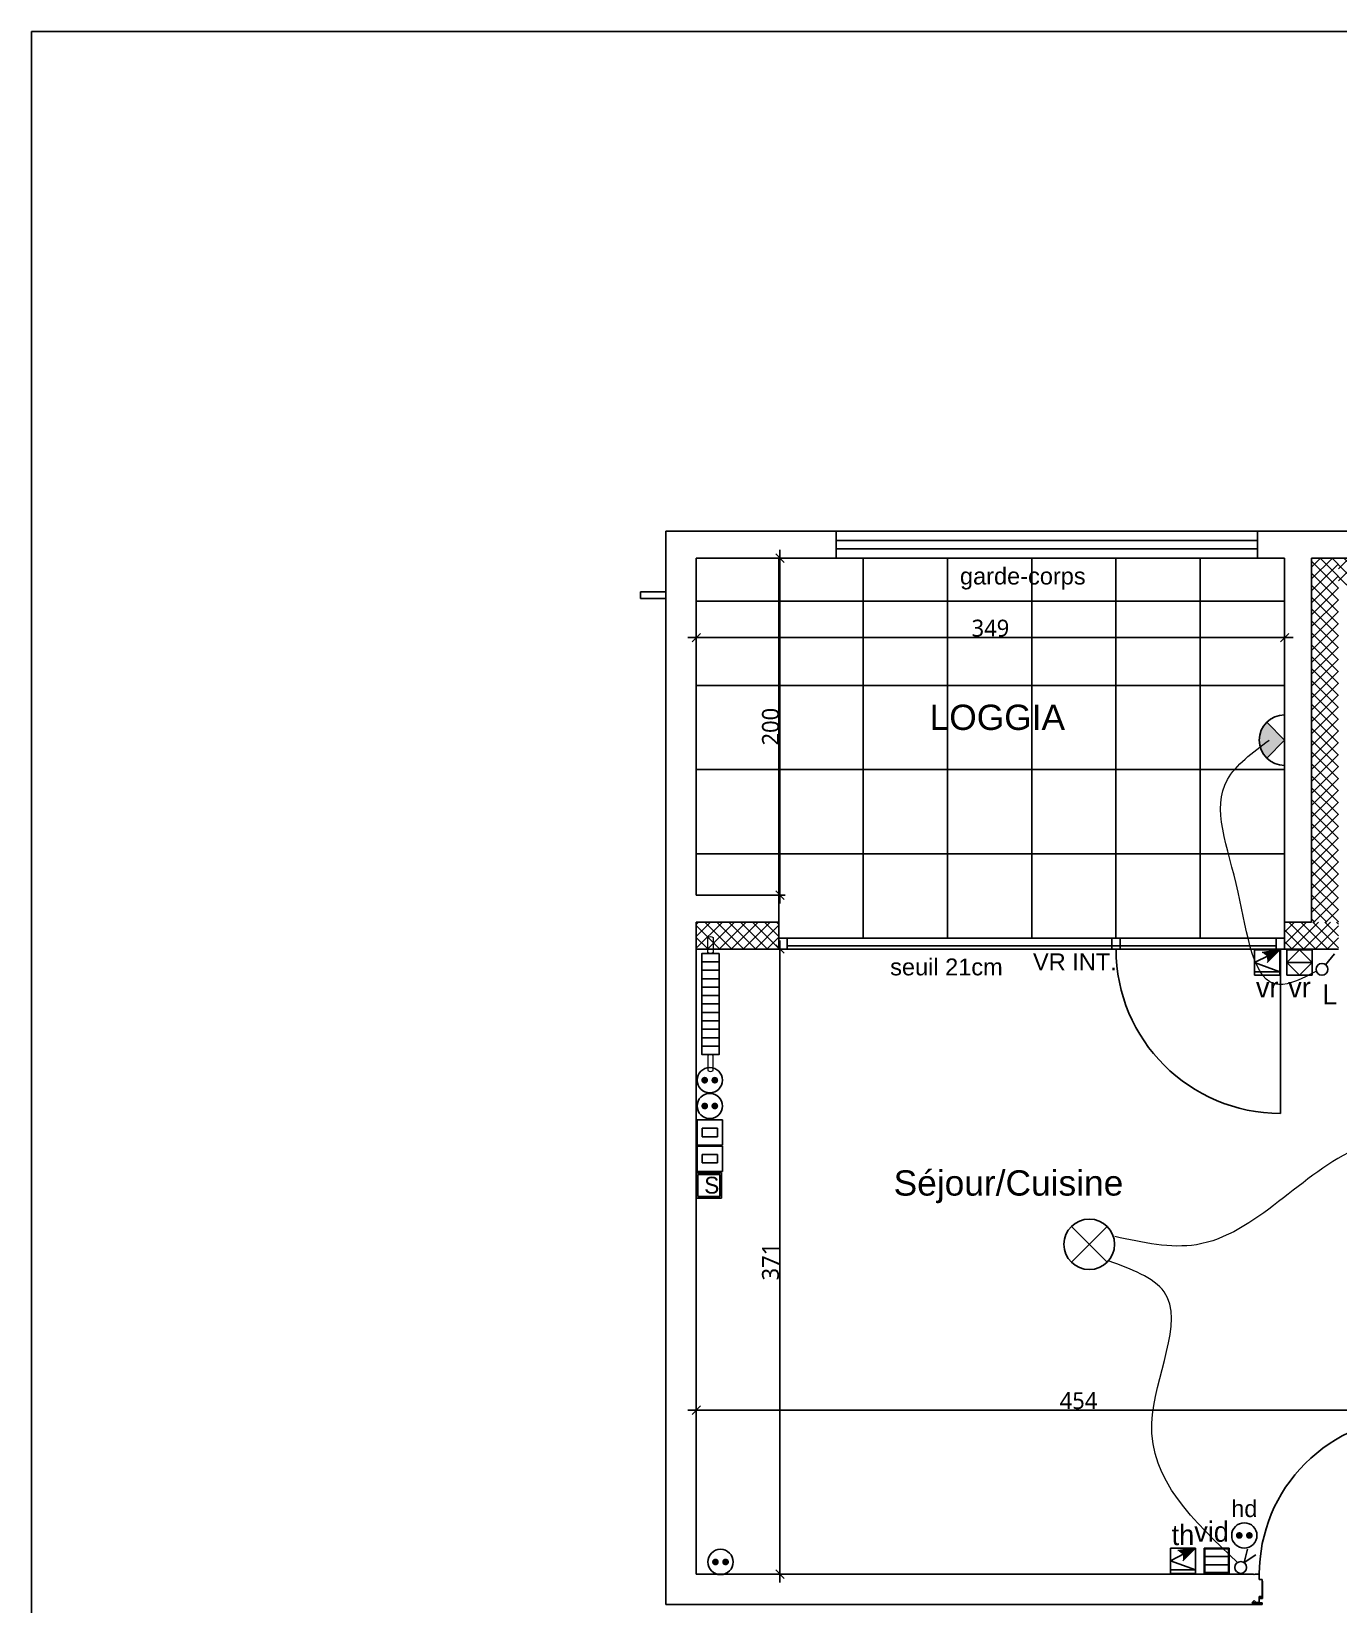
# Model space of a CAD drawing. Header units: centimetres. Extents: x -1838 to 162, y -111 to 1332.
# Drawn here: x -1838 to -1062, y 398 to 1332 of the extents above; entities that cross this region are included whole.
import ezdxf

# ---------------------------------------------------------------- set-up
doc = ezdxf.new("R2010")
doc.units = ezdxf.units.CM
for name, color, linetype, lineweight in [('CHAUFFAGE_CHAUFFAGE_MOD', 102, 'Continuous', 25), ('COTATIONS_COTATIONS_MOD', 7, 'Continuous', 35), ('ELECTRICITE_APPEXT_MOD', 102, 'Continuous', 25), ('ELECTRICITE_INTERLUM_MOD', 102, 'Continuous', 25), ('ELECTRICITE_INTERVV_MOD', 102, 'Continuous', 25), ('ELECTRICITE_LIAISONS_MOD', 102, 'Continuous', 25), ('ELECTRICITE_LUM_MOD', 102, 'Continuous', 25), ('ELECTRICITE_PRISES16A_MOD', 102, 'Continuous', 25), ('ELECTRICITE_PRISESMULTIMEDIA_MOD', 102, 'Continuous', 25), ('ELECTRICITE_VIDEOPHONE_MOD', 102, 'Continuous', 25), ('ELECTRICITE_VOLETROULRADIO_MOD', 102, 'Continuous', 25), ('FDPLAN_FDPLAN_FIX', 8, 'Continuous', 25), ('PLOMBERIE_THERMO_MOD', 114, 'Continuous', 25)]:
    doc.layers.add(name, color=color, linetype=linetype, lineweight=lineweight)
doc.layers.add('ELECTRICITE_PRISE16AHAND_MOD', color=102, linetype='Continuous')
doc.styles.add('Arial', font='arial.ttf', dxfattribs={"height": 10})
doc.styles.add('Arial_1', font='arial.ttf', dxfattribs={"height": 7.5})
doc.styles.add('Arial_2', font='arial.ttf', dxfattribs={"height": 25})
doc.styles.add('prlm-elec-cfa', font='comic.ttf', dxfattribs={"height": 0.12})
doc.styles.add('prlm-elec-cfo', font='comic.ttf', dxfattribs={"height": 0.12})
doc.styles.add('Trebuchet MS', font='trebuc.ttf', dxfattribs={"height": 10})
doc.dimstyles.new('Cotes_linéaires_6', dxfattribs={"dimscale": 30.48, "dimtxt": 0.103095, "dimasz": 0.164042, "dimexe": 0.164042, "dimexo": 0.0625, "dimgap": 0.016404, "dimtad": 1, "dimdec": 0, "dimlfac": 100, "dimzin": 0, "dimdsep": 46, "dimtxsty": 'Trebuchet MS', "dimblk1": 'OBLIQUE', "dimblk2": 'OBLIQUE', "dimsah": 1, "dimcen": 0.09, "dimdle": 0.164042, "dimazin": 0, "dimtfac": 1, "dimtdec": 4, "dimtix": 1, "dimtmove": 0, "dimatfit": 3, "dimfxl": 1, "dimtvp": 1, "dimtolj": 1, "dimtzin": 0, "dimarcsym": 0})

# ---------------------------------------------------------------- blocks, each defined once
blk = doc.blocks.new('HB-Simple - 930 x 2040 mm-902464-A_B-Niveau 1 - 1_50')
at = {"layer": 'FDPLAN_FDPLAN_FIX'}
for p, q in [((0.425, 1.02), (0.425, 0.09)), ((0.465, 1.02), (0.425, 1.02)), ((0.465, 0.09), (0.465, 1.02)), ((-0.4665, 0.09), (-0.4655, 0.09)), ((-0.4655, 0.09), (-0.465, 0.089)), ((-0.465, 0.089), (-0.465, 0.058)), ((-0.4485, 0.05), (-0.4475, 0.05)), ((-0.4475, 0.05), (-0.4465, 0.049)), ((-0.4465, 0.049), (-0.4465, -0.054)), ((0.425, 0.09), (0.465, 0.09)), ((0.4465, 0.049), (0.4475, 0.05)), ((0.4465, -0.054), (0.4465, 0.049)), ((0.4475, 0.05), (0.4485, 0.05)), ((0.465, 0.089), (0.4655, 0.09)), ((0.465, 0.058), (0.465, 0.089)), ((0.4655, 0.09), (0.4665, 0.09)), ((-0.4995, -0.08), (-0.4955, -0.076)), ((-0.4955, -0.078), (-0.4975, -0.08)), ((-0.4955, -0.076), (-0.4915, -0.08)), ((-0.4935, -0.08), (-0.4955, -0.078)), ((-0.4665, -0.053), (-0.4485, -0.053)), ((-0.4665, -0.08), (-0.4665, -0.078)), ((-0.465, -0.055), (-0.465, -0.08)), ((-0.4475, -0.055), (-0.465, -0.055)), ((-0.4485, -0.053), (-0.4485, -0.043)), ((-0.4465, -0.054), (-0.4475, -0.055)), ((0.4475, -0.055), (0.4465, -0.054)), ((0.465, -0.055), (0.4475, -0.055)), ((0.4485, -0.043), (0.4485, -0.053)), ((0.4485, -0.053), (0.4665, -0.053)), ((0.465, -0.08), (0.465, -0.055)), ((0.4665, -0.078), (0.4665, -0.08)), ((0.4915, -0.08), (0.4955, -0.076)), ((0.4955, -0.078), (0.4935, -0.08)), ((0.4955, -0.076), (0.4995, -0.08)), ((0.4975, -0.08), (0.4955, -0.078))]:
    blk.add_line(p, q, dxfattribs=at)
blk.add_arc((0.465, 0.09), 0.93, 90, 180.0308, dxfattribs=at)
blk = doc.blocks.new('porte Fenêtre _VR int - porte Fenêtre _VR int-3483254-A_B-Niveau 1 - 1_50')
at = {"layer": 'FDPLAN_FDPLAN_FIX'}
for p, q in [((-1.45, -0.0953), (-1.5, -0.0953)), ((-1.5, -0.16), (-1.45, -0.16)), ((-1.45, -0.0953), (0.475, -0.0953)), ((-1.45, -0.16), (-1.45, -0.0953)), ((1.45, -0.1402), (-1.45, -0.1402)), ((-1.45, -0.1402), (-1.45, -0.16)), ((-1.45, -0.16), (1.45, -0.16)), ((0.525, -0.0953), (0.475, -0.0953)), ((0.475, -0.0953), (0.475, -0.16)), ((0.475, -0.16), (0.525, -0.16)), ((0.525, -0.0953), (1.45, -0.0953)), ((0.525, -0.16), (0.525, -0.0953)), ((1.5, -0.0953), (1.45, -0.0953)), ((1.45, -0.0953), (1.45, -0.16)), ((1.45, -0.16), (1.45, -0.1402)), ((1.45, -0.16), (1.5, -0.16)), ((1.475, -0.16), (1.475, -1.135))]:
    blk.add_line(p, q, dxfattribs=at)
blk.add_arc((1.475, -0.16), 0.975, 180, 270, dxfattribs=at)
blk = doc.blocks.new('Garde-corps - Garde-corps-1720848-A_B-Niveau 1 - 1_50')
at = {"layer": 'FDPLAN_FDPLAN_FIX'}
for p, q in [((-8.5995, 17.8473), (-11.0995, 17.8473)), ((-11.0995, 17.7973), (-8.5995, 17.7973))]:
    blk.add_line(p, q, dxfattribs=at)
blk = doc.blocks.new('Trop plein - Type 1-3394827-A_B-Niveau 1 - 1_50')
at = {"layer": 'FDPLAN_FDPLAN_FIX'}
for p, q in [((0.165, 0.24), (0.125, 0.24)), ((0.125, 0.24), (0.125, 0.09)), ((0.125, 0.09), (0.125, 0.24)), ((0.125, 0.24), (0.165, 0.24)), ((0.165, 0.09), (0.165, 0.24)), ((0.165, 0.24), (0.165, 0.09))]:
    blk.add_line(p, q, dxfattribs=at)
blk = doc.blocks.new('_Oblique')
at = {"color": 0, "linetype": 'ByBlock', "lineweight": -2}
blk.add_line((-0.5, -0.5), (0.5, 0.5), dxfattribs=at)
blk = doc.blocks.new('*D50')
at = {"layer": 'COTATIONS_COTATIONS_MOD', "color": 0, "lineweight": -2, "transparency": 16777216}
for p, q in [((-1390.74, 1019.37), (-1398.84, 1019.37)), ((-1393.84, 1024.37), (-1393.84, 814.37)), ((-1390.74, 819.37), (-1398.84, 819.37))]:
    blk.add_line(p, q, dxfattribs=at)
at = {"layer": 'Defpoints', "color": 0, "transparency": 16777216}
for p in [(-1388.84, 1019.37), (-1393.84, 819.37), (-1388.84, 819.37)]:
    blk.add_point(p, dxfattribs=at)
at = {"layer": 'COTATIONS_COTATIONS_MOD', "color": 0, "lineweight": -2, "transparency": 16777216, "xscale": 5, "yscale": 5, "zscale": 5}
for p, rotation in [((-1393.84, 1019.37), 90), ((-1393.84, 819.37), 270)]:
    blk.add_blockref('_Oblique', p, dxfattribs=dict(at, rotation=rotation))
at = {"layer": 'COTATIONS_COTATIONS_MOD', "color": 0, "transparency": 16777216, "insert": (-1399.42, 919.37), "char_height": 10, "width": 26.4203, "attachment_point": 5, "rotation": 90, "style": 'Trebuchet MS'}
blk.add_mtext('\\A1;200', dxfattribs=at)
blk = doc.blocks.new('*D51')
at = {"layer": 'COTATIONS_COTATIONS_MOD', "color": 0, "lineweight": -2, "transparency": 16777216}
for p, q in [((-1390.74, 787.37), (-1398.84, 787.37)), ((-1393.84, 792.37), (-1393.84, 411.37)), ((-1390.74, 416.37), (-1398.84, 416.37))]:
    blk.add_line(p, q, dxfattribs=at)
at = {"layer": 'Defpoints', "color": 0, "transparency": 16777216}
for p in [(-1388.84, 787.37), (-1393.84, 416.37), (-1388.84, 416.37)]:
    blk.add_point(p, dxfattribs=at)
at = {"layer": 'COTATIONS_COTATIONS_MOD', "color": 0, "lineweight": -2, "transparency": 16777216, "xscale": 5, "yscale": 5, "zscale": 5}
for p, rotation in [((-1393.84, 787.37), 90), ((-1393.84, 416.37), 270)]:
    blk.add_blockref('_Oblique', p, dxfattribs=dict(at, rotation=rotation))
at = {"layer": 'COTATIONS_COTATIONS_MOD', "color": 0, "transparency": 16777216, "insert": (-1399.42, 601.87), "char_height": 10, "width": 26.4203, "attachment_point": 5, "rotation": 90, "style": 'Trebuchet MS'}
blk.add_mtext('\\A1;371', dxfattribs=at)
blk = doc.blocks.new('*D52')
at = {"layer": 'COTATIONS_COTATIONS_MOD', "color": 0, "lineweight": -2, "transparency": 16777216}
for p, q in [((-1448.48, 513.75), (-984.98, 513.75)), ((-1443.48, 516.85), (-1443.48, 508.75)), ((-989.98, 495.27), (-989.98, 518.75))]:
    blk.add_line(p, q, dxfattribs=at)
at = {"layer": 'Defpoints', "color": 0, "transparency": 16777216}
for p in [(-1443.48, 518.75), (-989.98, 513.75), (-989.98, 493.37)]:
    blk.add_point(p, dxfattribs=at)
at = {"layer": 'COTATIONS_COTATIONS_MOD', "color": 0, "lineweight": -2, "transparency": 16777216, "xscale": 5, "yscale": 5, "zscale": 5, "rotation": 180}
blk.add_blockref('_Oblique', (-1443.48, 513.75), dxfattribs=at)
at = {"layer": 'COTATIONS_COTATIONS_MOD', "color": 0, "lineweight": -2, "transparency": 16777216, "xscale": 5, "yscale": 5, "zscale": 5}
blk.add_blockref('_Oblique', (-989.98, 513.75), dxfattribs=at)
at = {"layer": 'COTATIONS_COTATIONS_MOD', "color": 0, "transparency": 16777216, "insert": (-1216.73, 519.32), "char_height": 10, "width": 26.4203, "attachment_point": 5, "style": 'Trebuchet MS'}
blk.add_mtext('\\A1;454', dxfattribs=at)
blk = doc.blocks.new('*D53')
at = {"layer": 'COTATIONS_COTATIONS_MOD', "color": 0, "lineweight": -2, "transparency": 16777216}
for p, q in [((-1443.48, 1017.46), (-1443.48, 967.22)), ((-1094.48, 1017.46), (-1094.48, 967.22)), ((-1089.48, 972.22), (-1448.48, 972.22))]:
    blk.add_line(p, q, dxfattribs=at)
at = {"layer": 'Defpoints', "color": 0, "transparency": 16777216}
for p in [(-1443.48, 1019.37), (-1094.48, 1019.37), (-1443.48, 972.22)]:
    blk.add_point(p, dxfattribs=at)
at = {"layer": 'COTATIONS_COTATIONS_MOD', "color": 0, "lineweight": -2, "transparency": 16777216, "xscale": 5, "yscale": 5, "zscale": 5, "rotation": 180}
blk.add_blockref('_Oblique', (-1443.48, 972.22), dxfattribs=at)
at = {"layer": 'COTATIONS_COTATIONS_MOD', "color": 0, "lineweight": -2, "transparency": 16777216, "xscale": 5, "yscale": 5, "zscale": 5}
blk.add_blockref('_Oblique', (-1094.48, 972.22), dxfattribs=at)
at = {"layer": 'COTATIONS_COTATIONS_MOD', "color": 0, "transparency": 16777216, "insert": (-1268.98, 977.82), "char_height": 10, "attachment_point": 5, "style": 'Trebuchet MS'}
blk.add_mtext('\\A1;349', dxfattribs=at)
blk = doc.blocks.new('xo.PTCE')
at = {"color": 0, "ltscale": 0.01}
for points in [[(-0.1061, 0.1061), (0.1061, -0.1061)], [(0.1061, 0.1061), (-0.1061, -0.1061)]]:
    blk.add_lwpolyline(points, dxfattribs=at)
at = {"color": 0, "linetype": 'ByBlock', "ltscale": 0.01}
blk.add_circle((0, 0), 0.15, dxfattribs=at)
blk = doc.blocks.new('xo.LUM1')
at = {"linetype": 'ByBlock', "lineweight": 5, "ltscale": 0.01}
blk.add_hatch(color=0, dxfattribs=at).paths.add_polyline_path([(0.1061, 0.1061, 0.414214), (-0.1061, 0.1061), (0, 0)])
at = {"color": 0, "linetype": 'ByBlock', "lineweight": -2, "ltscale": 0.01, "flags": 128}
blk.add_lwpolyline([(0.15, 0, 1), (-0.15, 0)], format="xyb", close=True, dxfattribs=at)
at = {"color": 0, "ltscale": 0.01}
blk.add_lwpolyline([(-0.1061, 0.1061), (0, 0), (0.1061, 0.1061)], dxfattribs=at)
blk = doc.blocks.new('xo.VV')
at = {"color": 0, "ltscale": 0.01}
blk.add_lwpolyline([(0.0695, 0.0342), (0.0001, -0.0113), (0.0191, 0.0695)], dxfattribs=at)
blk.add_circle((-0.02, -0.04), 0.035, dxfattribs=at)
blk = doc.blocks.new('xo.SA-LUM')
at = {"color": 0, "ltscale": 0.01}
blk.add_lwpolyline([(0.002, -0.0128), (0.055, 0.0528)], dxfattribs=at)
blk.add_circle((-0.02, -0.04), 0.035, dxfattribs=at)
blk = doc.blocks.new('xo.REGG-22H-900-12')
at = {"lineweight": 5, "ltscale": 0.01, "flags": 128}
for points in [[(-0.3051, 0.068), (-0.3949, 0.068, -0.308535), (-0.3949, 0.101), (-0.3051, 0.101, -0.308535)], [(0.3051, 0.068), (0.3949, 0.068, 0.308535), (0.3949, 0.101), (0.3051, 0.101, 0.308535)]]:
    blk.add_lwpolyline(points, format="xyb", close=True, dxfattribs=at)
blk.add_lwpolyline([(-0.3, 0), (0.3, 0)], dxfattribs=at)
at = {"layer": 'CHAUFFAGE_CHAUFFAGE_MOD', "color": 0, "linetype": 'ByBlock', "lineweight": -2, "ltscale": 0.01, "flags": 128}
for points in [[(-0.3, 0.135), (-0.25, 0.135), (-0.25, 0.034), (-0.3, 0.034)], [(-0.25, 0.135), (-0.2, 0.135), (-0.2, 0.034), (-0.25, 0.034)], [(-0.2, 0.135), (-0.15, 0.135), (-0.15, 0.034), (-0.2, 0.034)], [(-0.15, 0.135), (-0.1, 0.135), (-0.1, 0.034), (-0.15, 0.034)], [(-0.1, 0.135), (-0.05, 0.135), (-0.05, 0.034), (-0.1, 0.034)], [(-0.05, 0.135), (0, 0.135), (0, 0.034), (-0.05, 0.034)], [(0, 0.135), (0.05, 0.135), (0.05, 0.034), (0, 0.034)], [(0.05, 0.135), (0.1, 0.135), (0.1, 0.034), (0.05, 0.034)], [(0.1, 0.135), (0.15, 0.135), (0.15, 0.034), (0.1, 0.034)], [(0.15, 0.135), (0.2, 0.135), (0.2, 0.034), (0.15, 0.034)], [(0.2, 0.135), (0.25, 0.135), (0.25, 0.034), (0.2, 0.034)], [(0.25, 0.135), (0.3, 0.135), (0.3, 0.034), (0.25, 0.034)]]:
    blk.add_lwpolyline(points, close=True, dxfattribs=at)
blk = doc.blocks.new('xo.BP-VR')
at = {"color": 0, "ltscale": 0.01}
for p, q in [((-0.075, 0), (0, 0.075)), ((0, -0.075), (-0.075, 0)), ((-0.075, 0), (0.075, 0)), ((0, 0.075), (0.075, 0)), ((0.075, 0), (0, -0.075))]:
    blk.add_line(p, q, dxfattribs=at)
for p, q in [((-0.075, -0.075), (-0.075, 0.075)), ((-0.075, 0.075), (0.075, 0.075)), ((0.075, 0.075), (0.075, -0.075)), ((0.075, -0.075), (-0.075, -0.075))]:
    blk.add_line(p, q)
blk = doc.blocks.new('xo.VR')
at = {"lineweight": 5, "ltscale": 0.01}
blk.add_hatch(color=0, dxfattribs=at).paths.add_polyline_path([(-0.03, 0.06), (-0.001, 0.037), (0, 0), (0.075, 0.075)])
for p, q in [((-0.075, -0.075), (-0.075, 0.075)), ((-0.075, 0.075), (0.075, 0.075)), ((0.075, 0.075), (0.075, -0.075)), ((0.075, -0.075), (-0.075, -0.075))]:
    blk.add_line(p, q)
at = {"color": 0, "ltscale": 0.01}
for p, q in [((0.0095, 0.0423), (-0.075, 0)), ((-0.075, 0), (0.075, -0.055)), ((-0.03, 0.06), (0.075, 0.075)), ((0.075, 0.075), (0, 0)), ((0.075, -0.055), (-0.075, -0.055)), ((-0.075, -0.055), (-0.075, -0.075)), ((-0.075, -0.075), (0.075, -0.075))]:
    blk.add_line(p, q, dxfattribs=at)
blk = doc.blocks.new('xo.PCHD')
at = {"color": 0, "linetype": 'ByBlock', "lineweight": 5, "ltscale": 0.01, "const_width": 0.02}
for points in [[(-0.04, 0, 1), (-0.02, 0, 1)], [(0.02, 0, 1), (0.04, 0, 1)]]:
    blk.add_lwpolyline(points, format="xyb", close=True, dxfattribs=at)
at = {"color": 0, "linetype": 'ByBlock', "lineweight": -2, "ltscale": 0.01}
blk.add_circle((0, 0), 0.075, dxfattribs=at)
blk = doc.blocks.new('xo.VID')
at = {"color": 0, "linetype": 'ByBlock', "lineweight": -2, "ltscale": 0.01}
for p, q in [((-0.075, 0.075), (0.075, 0.075)), ((-0.075, -0.075), (-0.075, 0.075)), ((0.075, 0.075), (0.075, -0.075)), ((0.075, -0.075), (-0.075, -0.075))]:
    blk.add_line(p, q, dxfattribs=at)
at = {"color": 0, "ltscale": 0.01}
for p, q in [((-0.075, 0.025), (0.075, 0.025)), ((-0.075, -0.025), (0.075, -0.025))]:
    blk.add_line(p, q, dxfattribs=at)
for p, q in [((-0.07, -0.07), (-0.07, 0.07)), ((-0.07, 0.07), (0.07, 0.07)), ((0.07, 0.07), (0.07, -0.07)), ((0.07, -0.07), (-0.07, -0.07))]:
    blk.add_line(p, q)
blk = doc.blocks.new('xo.TH')
at = {"lineweight": 5, "ltscale": 0.01}
blk.add_hatch(color=0, dxfattribs=at).paths.add_polyline_path([(-0.03, 0.06), (-0.001, 0.037), (0, 0), (0.075, 0.075)])
for p, q in [((0.075, 0.075), (-0.075, 0.075)), ((-0.075, 0.075), (-0.075, -0.075)), ((0.075, -0.075), (0.075, 0.075)), ((-0.075, -0.075), (0.075, -0.075))]:
    blk.add_line(p, q)
at = {"color": 0, "ltscale": 0.01}
for p, q in [((0.0095, 0.0423), (-0.075, 0)), ((-0.075, 0), (0.075, -0.055)), ((-0.03, 0.06), (0.075, 0.075)), ((0.075, 0.075), (0, 0)), ((0.075, -0.055), (-0.075, -0.055)), ((-0.075, -0.055), (-0.075, -0.075)), ((-0.075, -0.075), (0.075, -0.075))]:
    blk.add_line(p, q, dxfattribs=at)
blk = doc.blocks.new('xo.pcsat')
at = {"ltscale": 0.01}
for p, q in [((-0.075, 0.075), (0.075, 0.075)), ((-0.075, -0.075), (-0.075, 0.075)), ((-0.065, 0.065), (0.065, 0.065)), ((-0.065, -0.065), (-0.065, 0.065)), ((0.065, 0.065), (0.065, -0.065)), ((0.075, 0.075), (0.075, -0.075)), ((0.075, -0.075), (-0.075, -0.075)), ((0.065, -0.065), (-0.065, -0.065))]:
    blk.add_line(p, q, dxfattribs=at)
for p, q in [((0.075, 0.075), (-0.075, 0.075)), ((-0.075, 0.075), (-0.075, -0.075)), ((0.075, -0.075), (0.075, 0.075)), ((-0.075, -0.075), (0.075, -0.075))]:
    blk.add_line(p, q)
at = {"ltscale": 0.01, "insert": (-0.0278, 0.0516), "char_height": 0.1, "width": 0.13, "attachment_point": 1}
blk.add_mtext('S', dxfattribs=at)
blk = doc.blocks.new('xo.RJ45')
at = {"color": 0, "linetype": 'ByBlock', "lineweight": -2, "ltscale": 0.01}
for p, q in [((-0.075, 0.075), (0.075, 0.075)), ((-0.075, -0.075), (-0.075, 0.075)), ((-0.045, 0.025), (0.045, 0.025)), ((-0.045, -0.025), (-0.045, 0.025)), ((0.045, 0.025), (0.045, -0.025)), ((0.075, 0.075), (0.075, -0.075)), ((0.075, -0.075), (-0.075, -0.075)), ((0.045, -0.025), (-0.045, -0.025))]:
    blk.add_line(p, q, dxfattribs=at)
blk = doc.blocks.new('xo.PC')
at = {"color": 0, "linetype": 'ByBlock', "lineweight": 5, "ltscale": 0.01, "const_width": 0.02}
for points in [[(-0.04, 0, 1), (-0.02, 0, 1)], [(0.02, 0, 1), (0.04, 0, 1)]]:
    blk.add_lwpolyline(points, format="xyb", close=True, dxfattribs=at)
at = {"color": 0, "linetype": 'ByBlock', "lineweight": -2, "ltscale": 0.01}
blk.add_circle((0, 0), 0.075, dxfattribs=at)

msp = doc.modelspace()

# ---------------------------------------------------------------- hatches: boundary and pattern name
at = {"layer": 'FDPLAN_FDPLAN_FIX'}
h = msp.add_hatch(dxfattribs=at)
h.set_pattern_fill('FP_83', color=256, scale=100, style=0, pattern_type=2)
h.set_pattern_definition([(180, (-1194.53, 843.834), (-6e-15, -50), []), (270, (-1194.53, 843.834), (50, 3e-15), [])])
h.paths.add_polyline_path([(-1191.98, 793.84), (-1094.48, 793.84), (-1094.48, 1019.37), (-1443.48, 1019.37), (-1443.48, 819.37), (-1394.48, 819.37), (-1394.48, 793.84), (-1196.98, 793.84)], flags=0)
h = msp.add_hatch(dxfattribs=at)
h.set_pattern_fill('FP_10', color=256, scale=100, angle=45, style=0, pattern_type=2)
h.set_pattern_definition([(135, (-1094.46, 927.4113), (-3.53553, -3.53553), []), (225, (-1094.46, 927.4113), (3.53553, -3.53553), [])])
h.paths.add_polyline_path([(-1078.48, 803.37), (-1062.48, 803.37), (-1062.48, 1019.37), (-1078.48, 1019.37), (-1078.48, 819.37)], flags=0)
h = msp.add_hatch(dxfattribs=at)
h.set_pattern_fill('FP_11', color=256, scale=100, angle=45, style=0, pattern_type=2)
h.set_pattern_definition([(45, (-736.0277, 1035.3866), (-3.535534, 3.535534), []), (135, (-736.0277, 1035.3866), (-3.535534, -3.535534), [])])
h.paths.add_polyline_path([(-441.48, 1003.37), (-441.48, 1019.37), (-560.48, 1019.37), (-560.48, 1003.37)], flags=0)
h.paths.add_polyline_path([(-1062.48, 1003.37), (-960.48, 1003.37), (-960.48, 1019.37), (-1062.48, 1019.37)], flags=0)
h.paths.add_polyline_path([(-660.48, 1003.37), (-660.48, 1019.37), (-860.48, 1019.37), (-860.48, 1003.37), (-779.1, 1003.37)], flags=0)
h = msp.add_hatch(dxfattribs=at)
h.set_pattern_fill('FP_9', color=256, scale=100, angle=45, style=0, pattern_type=2)
h.set_pattern_definition([(45, (-1419.022, 819.3654), (-3.535534, 3.535534), []), (135, (-1419.022, 819.3654), (-3.535534, -3.535534), [])])
h.paths.add_polyline_path([(-1062.48, 787.37), (-1062.48, 803.37), (-1094.48, 803.37), (-1094.48, 787.37)], flags=0)
h.paths.add_polyline_path([(-1394.48, 787.37), (-1394.48, 803.37), (-1443.48, 803.37), (-1443.48, 787.37)], flags=0)

# ---------------------------------------------------------------- linework, layer by layer
msp.add_lwpolyline([(-1837.84, 1331.97), (162.16, 1331.97), (162.16, -110.81), (-1837.84, -110.81)], close=True)
msp.add_lwpolyline([(-1837.84, 1331.97), (162.16, 1331.97), (162.16, -110.81), (-1837.84, -110.81)], close=True)
at = {"layer": 'ELECTRICITE_LIAISONS_MOD', "lineweight": 13, "ltscale": 50}
for points, knots in [([(-1075.61, 774.2), (-1083.7, 770.09), (-1112.23, 755.58), (-1119.63, 829.19), (-1143.04, 882.05), (-1113.58, 903.99), (-1103.68, 911.37)], [0, 0, 0, 0, 23.652185, 83.464972, 150.673704, 184.710364, 184.710364, 184.710364, 184.710364]), ([(-937.98, 663.96), (-977.44, 673.74), (-1056.13, 693.26), (-1123.76, 601.13), (-1178.6, 613.14), (-1195.21, 616.78)], [0, 0, 0, 0, 112.705661, 224.748756, 273.439648, 273.439648, 273.439648, 273.439648]), ([(-1122.32, 423.35), (-1148.42, 447.85), (-1195.54, 492.11), (-1144.2, 582.23), (-1185.5, 597.42), (-1198.96, 602.38)], [0, 0, 0, 0, 97.091564, 175.314283, 213.15558, 213.15558, 213.15558, 213.15558])]:
    msp.add_open_spline(points, degree=3, knots=knots, dxfattribs=at)
at = {"layer": 'FDPLAN_FDPLAN_FIX'}
for p, q in [((-1461.48, 1035.37), (-1360.48, 1035.37)), ((-1461.48, 1035.37), (-1461.48, 398.37)), ((-1360.48, 1035.37), (-1110.48, 1035.37)), ((-1360.48, 1019.37), (-1360.48, 1035.37)), ((-960.48, 1035.37), (-1110.48, 1035.37)), ((-1110.48, 1019.37), (-1110.48, 1035.37)), ((-1360.48, 1019.37), (-1443.48, 1019.37)), ((-1443.48, 1019.37), (-1443.48, 819.37)), ((-1110.48, 1019.37), (-1360.48, 1019.37)), ((-1110.48, 1019.37), (-1094.48, 1019.37)), ((-1094.48, 803.37), (-1094.48, 1019.37)), ((-1078.48, 1019.37), (-1078.48, 803.37)), ((-960.48, 1019.37), (-1078.48, 1019.37)), ((-1394.48, 819.37), (-1443.48, 819.37)), ((-1394.48, 803.37), (-1394.48, 819.37)), ((-1394.48, 803.37), (-1443.48, 803.37)), ((-1443.48, 416.37), (-1443.48, 803.37)), ((-1394.48, 787.37), (-1394.48, 803.37)), ((-1094.48, 787.37), (-1094.48, 803.37)), ((-1078.48, 803.37), (-1094.48, 803.37)), ((-1389.48, 793.84), (-1196.98, 793.84)), ((-1191.98, 793.84), (-1099.48, 793.84)), ((-1394.48, 787.37), (-1443.48, 787.37)), ((-1062.48, 787.37), (-1094.48, 787.37)), ((-1112.93, 416.37), (-1443.48, 416.37)), ((-1112.93, 416.37), (-1112.53, 415.97)), ((-1112.13, 416.37), (-1112.53, 415.97)), ((-1112.13, 416.37), (-1109.63, 416.37)), ((-1109.63, 416.37), (-1109.63, 413.17)), ((-1107.83, 413.17), (-1109.63, 413.17)), ((-1107.83, 413.17), (-1107.83, 403.07)), ((-1109.63, 403.07), (-1107.83, 403.07)), ((-1109.63, 403.07), (-1109.63, 399.57)), ((-1107.68, 398.37), (-1461.48, 398.37)), ((-1113.93, 399.37), (-1112.53, 400.77)), ((-1107.68, 399.37), (-1113.93, 399.37)), ((-1111.33, 399.57), (-1112.53, 400.77)), ((-1111.33, 399.57), (-1109.63, 399.57)), ((-1107.68, 398.37), (-1107.68, 399.37))]:
    msp.add_line(p, q, dxfattribs=at)

# ---------------------------------------------------------------- block references
at = {"layer": 'CHAUFFAGE_CHAUFFAGE_MOD', "ltscale": 50, "xscale": 100, "yscale": 100, "zscale": 100, "rotation": 270}
msp.add_blockref('xo.REGG-22H-900-12', (-1443.48, 754.78), dxfattribs=at)
at = {"layer": 'ELECTRICITE_APPEXT_MOD', "ltscale": 50, "xscale": 100, "yscale": 100, "zscale": 100, "rotation": 89.99999999999991}
msp.add_blockref('xo.LUM1', (-1094.48, 911.37), dxfattribs=at)
at = {"layer": 'ELECTRICITE_INTERLUM_MOD', "ltscale": 50, "xscale": 100, "yscale": 100, "zscale": 100}
msp.add_blockref('xo.SA-LUM', (-1070.31, 779.37), dxfattribs=at)
at = {"layer": 'ELECTRICITE_INTERVV_MOD', "ltscale": 50, "xscale": 100, "yscale": 100, "zscale": 100}
msp.add_blockref('xo.VV', (-1118.48, 424.37), dxfattribs=at)
at = {"layer": 'ELECTRICITE_LUM_MOD', "ltscale": 50, "xscale": 100, "yscale": 100, "zscale": 100}
msp.add_blockref('xo.PTCE', (-1210.34, 612.15), dxfattribs=at)
at = {"layer": 'ELECTRICITE_PRISE16AHAND_MOD', "xscale": 100, "yscale": 100, "zscale": 100}
msp.add_blockref('xo.PCHD', (-1118.37, 439.37), dxfattribs=at)
at = {"layer": 'ELECTRICITE_PRISES16A_MOD', "ltscale": 50, "xscale": 100, "yscale": 100, "zscale": 100}
msp.add_blockref('xo.PC', (-1429.09, 423.63), dxfattribs=at)
at = {"layer": 'ELECTRICITE_PRISESMULTIMEDIA_MOD', "ltscale": 25, "xscale": 100, "yscale": 100, "zscale": 100}
for name, p in [('xo.PC', (-1435.48, 709.56)), ('xo.PC', (-1435.48, 694.24)), ('xo.RJ45', (-1435.48, 678.5)), ('xo.RJ45', (-1435.48, 662.94)), ('xo.pcsat', (-1435.98, 647.1))]:
    msp.add_blockref(name, p, dxfattribs=at)
at = {"layer": 'ELECTRICITE_VIDEOPHONE_MOD', "ltscale": 50, "xscale": 100, "yscale": 100, "zscale": 100}
msp.add_blockref('xo.VID', (-1134.78, 424.37), dxfattribs=at)
at = {"layer": 'ELECTRICITE_VOLETROULRADIO_MOD', "ltscale": 50, "xscale": 100, "yscale": 100, "zscale": 100}
msp.add_blockref('xo.BP-VR', (-1085.64, 779.37), dxfattribs=at)
at = {"layer": 'FDPLAN_FDPLAN_FIX', "xscale": 100, "yscale": 100, "zscale": 100}
for name, p in [('Garde-corps - Garde-corps-1720848-A_B-Niveau 1 - 1_50', (-250.53, -754.87)), ('porte Fenêtre _VR int - porte Fenêtre _VR int-3483254-A_B-Niveau 1 - 1_50', (-1244.48, 803.37)), ('HB-Simple - 930 x 2040 mm-902464-A_B-Niveau 1 - 1_50', (-1062.98, 407.37))]:
    msp.add_blockref(name, p, dxfattribs=at)
at = {"layer": 'FDPLAN_FDPLAN_FIX', "xscale": 100, "yscale": 100, "zscale": 100, "rotation": 89.99999999999989}
msp.add_blockref('Trop plein - Type 1-3394827-A_B-Niveau 1 - 1_50', (-1452.48, 982.87), dxfattribs=at)
at = {"layer": 'FDPLAN_FDPLAN_FIX', "ltscale": 50, "xscale": 100, "yscale": 100, "zscale": 100}
msp.add_blockref('xo.VR', (-1104.76, 779.37), dxfattribs=at)
at = {"layer": 'PLOMBERIE_THERMO_MOD', "ltscale": 50, "xscale": 100, "yscale": 100, "zscale": 100}
msp.add_blockref('xo.TH', (-1154.75, 424.37), dxfattribs=at)

# ---------------------------------------------------------------- texts
at = {"layer": 'ELECTRICITE_INTERLUM_MOD', "lineweight": 20, "insert": (-1067.62, 760.5), "char_height": 12, "attachment_point": 5, "line_spacing_factor": 0.8, "style": 'prlm-elec-cfo'}
msp.add_mtext('L', dxfattribs=at)
at = {"layer": 'ELECTRICITE_PRISE16AHAND_MOD', "insert": (-1118.37, 455.2), "char_height": 10, "attachment_point": 5, "line_spacing_factor": 0.8, "style": 'Arial'}
msp.add_mtext('hd', dxfattribs=at)
at = {"layer": 'ELECTRICITE_VIDEOPHONE_MOD', "ltscale": 50, "insert": (-1137.79, 441.53), "char_height": 12, "attachment_point": 5, "line_spacing_factor": 0.8, "style": 'prlm-elec-cfa'}
msp.add_mtext('vid', dxfattribs=at)
at = {"layer": 'ELECTRICITE_VOLETROULRADIO_MOD', "ltscale": 50, "insert": (-1085.64, 764.65), "char_height": 12, "attachment_point": 5, "line_spacing_factor": 0.8, "style": 'prlm-elec-cfo'}
msp.add_mtext('vr', dxfattribs=at)
at = {"layer": 'FDPLAN_FDPLAN_FIX', "char_height": 10, "attachment_point": 1}
for s, insert, width, style in [('garde-corps', (-1287.04, 1013.75), 92.1941, 'Arial_2'), ('seuil 21cm', (-1328.45, 781.78), 83.3755, 'Arial')]:
    msp.add_mtext(s, dxfattribs=dict(at, insert=insert, width=width, style=style))
at = {"layer": 'FDPLAN_FDPLAN_FIX', "attachment_point": 2, "line_spacing_factor": 0.941778}
for s, insert, char_height, width, style in [('LOGGIA', (-1264.88, 932.43), 15, 150.7297, 'Arial_1'), ('VR INT.', (-1218.89, 784.82), 10, 59.2542, 'Arial'), ('Séjour/Cuisine', (-1258.28, 656.07), 15, 120.8304, 'Arial_1')]:
    msp.add_mtext(s, dxfattribs=dict(at, insert=insert, char_height=char_height, width=width, style=style))
at = {"layer": 'FDPLAN_FDPLAN_FIX', "lineweight": 20, "insert": (-1104.76, 764.65), "char_height": 12, "attachment_point": 5, "line_spacing_factor": 0.8, "style": 'prlm-elec-cfo'}
msp.add_mtext('vr', dxfattribs=at)
at = {"layer": 'PLOMBERIE_THERMO_MOD', "lineweight": 20, "insert": (-1154.75, 439.57), "char_height": 12, "attachment_point": 5, "line_spacing_factor": 0.8, "style": 'prlm-elec-cfa'}
msp.add_mtext('th', dxfattribs=at)

# ---------------------------------------------------------------- dimensions: what is measured, and where the dimension line sits
at = {"layer": 'COTATIONS_COTATIONS_MOD'}
for base, p1, p2, override, picture, middle in [((-1443.48, 972.22), (-1094.48, 1019.37), (-1443.48, 1019.37), {"dimlfac": 1, "dimpost": '<>', "dimfxl": 2}, '*D53', (-1268.98, 977.82)), ((-989.98111018, 513.75258424), (-1443.48111018, 518.75258424), (-989.98111018, 493.36569886), {"dimscale": 30.48, "dimlfac": 1, "dimpost": '<>', "dimfxl": 4.371144}, '*D52', (-1216.73111018, 519.31992431))]:
    dim = msp.add_linear_dim(base=base, p1=p1, p2=p2, dimstyle='Cotes_linéaires_6', override=override, dxfattribs=at)
    dim.commit()
    dim.dimension.update_dxf_attribs({"geometry": picture, "text_midpoint": middle})
for base, p1, p2, override, picture, middle in [((-1393.84, 819.37), (-1388.84, 1019.37), (-1388.84, 819.37), {"dimscale": 30.48, "dimlfac": 1, "dimpost": '<>', "dimfxl": 2}, '*D50', (-1399.42, 919.37)), ((-1393.84, 416.37), (-1388.84, 787.37), (-1388.84, 416.37), {"dimscale": 30.48, "dimlfac": 1, "dimpost": '<>', "dimfxl": 3.71}, '*D51', (-1399.42, 601.87))]:
    dim = msp.add_linear_dim(base=base, p1=p1, p2=p2, angle=90, dimstyle='Cotes_linéaires_6', override=override, dxfattribs=at)
    dim.commit()
    dim.dimension.update_dxf_attribs({"geometry": picture, "text_midpoint": middle})

doc.saveas('drawing.dxf')
